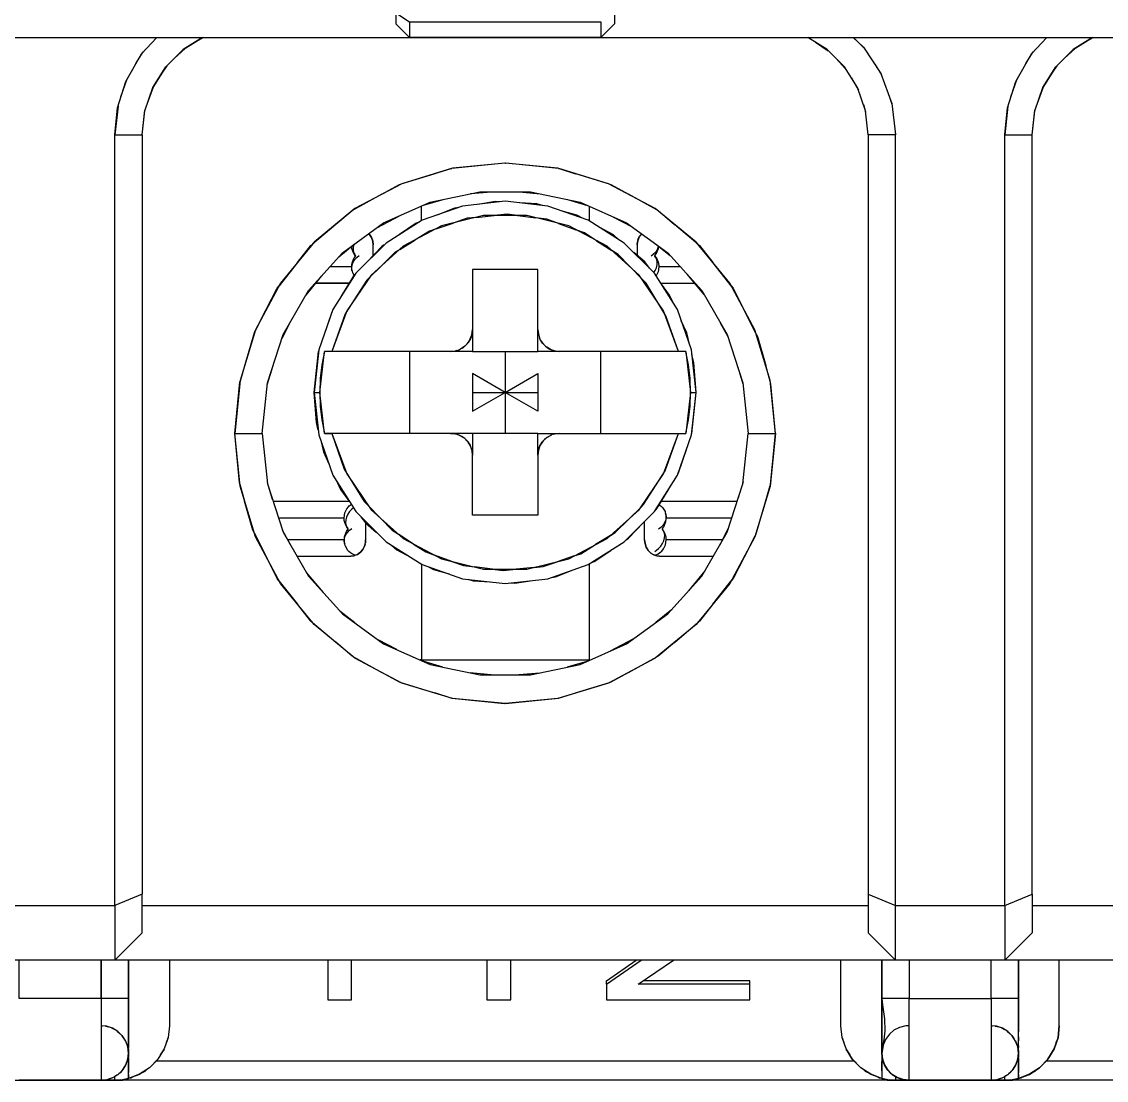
# Model space of a CAD drawing. Header units: millimetres. Extents: x 0 to 56.5, y 0 to 81.
# Drawn here: x 20.64 to 40.51, y 0 to 19.39 of the extents above; entities that cross this region are included whole.
import ezdxf

# ---------------------------------------------------------------- set-up
doc = ezdxf.new("R2010")
doc.units = ezdxf.units.MM

# ---------------------------------------------------------------- blocks, each defined once
blk = doc.blocks.new('CHINT_0cca9e6cfbf25816a24cd09b1f555f82_FACE_0')
at = {"color": 7, "linetype": 'CONTINUOUS', "true_color": 0x40d9ff}
for p, q in [((27.746, 19.39), (27.746, 19.1)), ((27.746, 19.39), (31.246, 19.39)), ((31.246, 19.39), (31.246, 19.1)), ((9.746, 19.1), (27.746, 19.1)), ((9.746, 19.1), (49.246, 19.1)), ((23.092, 19.075), (23.118, 19.1)), ((23.804, 19.007), (23.967, 19.1)), ((31.246, 19.1), (27.746, 19.1)), ((28.546, 19.1), (28.546, 19.1)), ((30.446, 19.1), (30.446, 19.1)), ((31.246, 19.1), (49.246, 19.1)), ((39.392, 19.075), (39.418, 19.1)), ((39.746, 19.1), (39.746, 19.1)), ((40.104, 19.007), (40.267, 19.1)), ((23.441, 18.72), (23.634, 18.901)), ((35.182, 19.012), (35.415, 18.857)), ((35.906, 19.069), (36.077, 18.898)), ((39.741, 18.72), (39.934, 18.901)), ((22.734, 18.622), (22.867, 18.835)), ((35.551, 18.721), (35.732, 18.528)), ((39.034, 18.622), (39.167, 18.835)), ((23.15, 18.351), (23.304, 18.584)), ((36.266, 18.61), (36.387, 18.419)), ((39.45, 18.351), (39.604, 18.584)), ((22.459, 18.016), (22.575, 18.345)), ((35.838, 18.358), (35.966, 18.133)), ((38.759, 18.016), (38.875, 18.345)), ((22.944, 17.896), (23.055, 18.199)), ((39.244, 17.896), (39.355, 18.199)), ((36.522, 18.046), (36.58, 17.881)), ((22.847, 17.319), (22.899, 17.768)), ((36.057, 17.872), (36.099, 17.736)), ((39.147, 17.319), (39.199, 17.768)), ((22.877, 17.59), (22.878, 17.59)), ((39.177, 17.59), (39.178, 17.59)), ((36.646, 17.315), (36.646, 17.315)), ((29.49, 16.799), (28.52, 16.702)), ((30.472, 16.702), (29.506, 16.799)), ((28.206, 16.606), (27.583, 16.413)), ((31.41, 16.413), (30.788, 16.606)), ((27.236, 16.228), (26.721, 15.945)), ((27.998, 16.027), (28.361, 16.133)), ((28.863, 16.24), (29.247, 16.276)), ((29.755, 16.276), (30.139, 16.238)), ((30.639, 16.132), (31.005, 16.023)), ((32.272, 15.945), (31.756, 16.228)), ((27.961, 15.743), (27.961, 16.011)), ((31.032, 16.011), (31.032, 15.743)), ((27.148, 15.614), (27.571, 15.837)), ((28.23, 15.595), (28.544, 15.701)), ((28.963, 15.806), (29.297, 15.84)), ((29.725, 15.84), (30.06, 15.798)), ((30.475, 15.695), (30.792, 15.58)), ((31.481, 15.811), (31.809, 15.64)), ((26.396, 15.678), (25.968, 15.316)), ((31.993, 15.507), (31.967, 15.476)), ((33.024, 15.316), (32.599, 15.677)), ((26.45, 15.081), (26.733, 15.313)), ((27.078, 15.106), (27.078, 15.3)), ((27.566, 15.22), (27.84, 15.389)), ((31.172, 15.378), (31.452, 15.198)), ((31.915, 15.3), (31.915, 15.109)), ((31.926, 15.381), (31.92, 15.358)), ((32.252, 15.318), (32.521, 15.105)), ((26.759, 15.1), (26.752, 15.106)), ((32.234, 15.1), (32.24, 15.094)), ((25.69, 14.977), (25.355, 14.552)), ((26.682, 14.9), (26.287, 14.9)), ((32.705, 14.9), (32.311, 14.9)), ((33.638, 14.551), (33.3, 14.98)), ((25.838, 14.366), (26.14, 14.737)), ((32.826, 14.766), (33.136, 14.396)), ((26.029, 14.6), (26.639, 14.6)), ((26.639, 14.6), (26.029, 14.6)), ((32.347, 14.6), (32.965, 14.6)), ((34.089, 13.68), (33.85, 14.155)), ((25.016, 13.918), (24.919, 13.729)), ((25.41, 13.594), (25.567, 13.895)), ((28.896, 13.75), (28.896, 13.35)), ((30.096, 13.35), (30.096, 13.75)), ((33.436, 13.877), (33.573, 13.625)), ((30.157, 13.54), (30.134, 13.582)), ((27.746, 13.35), (27.746, 11.85)), ((28.706, 13.411), (28.665, 13.388)), ((28.896, 13.35), (30.096, 13.35)), ((29.496, 13.35), (29.496, 12.6)), ((31.246, 11.85), (31.246, 13.35)), ((24.743, 13.15), (24.64, 12.806)), ((25.14, 12.739), (25.227, 13.032)), ((33.756, 13.063), (33.851, 12.755)), ((34.354, 12.783), (34.268, 13.09)), ((28.896, 12.6), (29.496, 12.6)), ((29.496, 12.6), (30.096, 12.6)), ((29.496, 12.6), (29.496, 11.85)), ((30.096, 11.85), (28.896, 11.85)), ((28.896, 11.85), (28.896, 11.45)), ((30.096, 11.45), (30.096, 11.85)), ((30.286, 11.789), (30.328, 11.812)), ((28.835, 11.66), (28.858, 11.618)), ((25.237, 10.637), (25.141, 10.945)), ((33.853, 10.961), (33.766, 10.668)), ((24.638, 10.917), (24.725, 10.61)), ((34.25, 10.55), (34.352, 10.894)), ((26.645, 10.6), (25.249, 10.6)), ((33.743, 10.6), (32.353, 10.6)), ((33.292, 10.6), (33.292, 10.6)), ((33.293, 10.6), (33.293, 10.6)), ((25.347, 10.3), (26.545, 10.3)), ((26.941, 10.209), (26.941, 9.9)), ((32.051, 9.9), (32.051, 10.237)), ((32.447, 10.3), (33.646, 10.3)), ((24.904, 10.02), (25.142, 9.545)), ((25.556, 9.823), (25.42, 10.075)), ((26.622, 10.1), (26.616, 10.106)), ((27.82, 9.822), (27.541, 10.002)), ((31.427, 9.98), (31.152, 9.811)), ((32.37, 10.1), (32.377, 10.094)), ((33.583, 10.106), (33.426, 9.805)), ((33.976, 9.782), (34.074, 9.971)), ((26.546, 9.9), (25.515, 9.9)), ((26.93, 9.819), (26.936, 9.842)), ((33.475, 9.9), (32.447, 9.9)), ((25.685, 9.6), (26.668, 9.6)), ((26.668, 9.6), (26.731, 9.608)), ((26.668, 9.6), (26.668, 9.6)), ((28.517, 9.505), (28.201, 9.62)), ((30.763, 9.605), (30.449, 9.499)), ((32.179, 9.648), (32.221, 9.623)), ((32.271, 9.606), (32.325, 9.6)), ((32.325, 9.6), (32.325, 9.6)), ((32.325, 9.6), (33.307, 9.6)), ((29.267, 9.36), (28.932, 9.402)), ((30.03, 9.394), (29.695, 9.36)), ((25.354, 9.149), (25.693, 8.72)), ((26.167, 8.934), (25.856, 9.304)), ((33.154, 9.334), (32.852, 8.963)), ((33.302, 8.723), (33.638, 9.148)), ((26.74, 8.382), (26.471, 8.595)), ((32.543, 8.619), (32.259, 8.387)), ((25.968, 8.384), (26.394, 8.023)), ((32.596, 8.022), (33.024, 8.384)), ((27.511, 7.889), (27.183, 8.06)), ((31.844, 8.086), (31.422, 7.863)), ((26.72, 7.755), (27.237, 7.472)), ((31.757, 7.472), (32.272, 7.755)), ((28.353, 7.568), (27.988, 7.677)), ((30.995, 7.673), (30.631, 7.567)), ((29.237, 7.424), (28.853, 7.462)), ((30.129, 7.46), (29.746, 7.424)), ((27.583, 7.287), (28.205, 7.094)), ((30.786, 7.094), (31.41, 7.287)), ((28.52, 6.998), (29.486, 6.901)), ((29.503, 6.901), (30.472, 6.998)), ((20.346, 3.2), (22.346, 3.2)), ((22.346, 3.2), (22.346, 2.2)), ((22.846, 3.2), (36.146, 3.2)), ((36.646, 3.2), (38.646, 3.2)), ((36.646, 2.2), (36.646, 3.2)), ((38.646, 3.2), (38.646, 2.2)), ((39.146, 3.2), (52.446, 3.2)), ((22.346, 2.2), (20.346, 2.2)), ((22.096, 1.501), (22.096, 2.2)), ((36.646, 2.2), (22.346, 2.2)), ((22.596, 2.2), (22.596, 1.507)), ((24.746, 2.2), (24.746, 2.2)), ((31.35, 1.758), (31.986, 2.2)), ((34.246, 2.2), (34.246, 2.2)), ((36.396, 1.519), (36.396, 2.2)), ((36.396, 2.199), (36.396, 2.026)), ((38.646, 2.2), (36.646, 2.2)), ((36.896, 2.2), (36.896, 1.501)), ((38.396, 1.501), (38.396, 2.2)), ((52.946, 2.2), (38.646, 2.2)), ((38.896, 2.2), (38.896, 1.506)), ((36.396, 2.175), (36.396, 2.164)), ((36.396, 2.099), (36.396, 2.164)), ((36.396, 2.164), (36.396, 2.164)), ((36.396, 1.997), (36.396, 1.991)), ((38.896, 2.158), (38.896, 2.158)), ((38.896, 2.158), (38.896, 2.129)), ((36.396, 1.962), (36.396, 1.813)), ((36.396, 1.749), (36.396, 1.731)), ((21.096, 1.5), (21.096, 1.5)), ((37.396, 1.5), (37.396, 1.5)), ((36.396, 1.306), (36.396, 1.149)), ((22.096, 0.996), (22.12, 0.996)), ((36.396, 1.096), (36.396, 0.911)), ((38.396, 0.996), (38.42, 0.996)), ((22.174, 0.992), (22.236, 0.977)), ((22.287, 0.96), (22.345, 0.93)), ((22.39, 0.903), (22.44, 0.859)), ((22.476, 0.823), (22.515, 0.767)), ((36.396, 0.894), (36.396, 0.732)), ((38.474, 0.992), (38.536, 0.977)), ((38.587, 0.96), (38.645, 0.93)), ((38.69, 0.903), (38.74, 0.859)), ((38.776, 0.823), (38.815, 0.767)), ((22.541, 0.726), (22.568, 0.656)), ((22.582, 0.615), (22.596, 0.5)), ((23.313, 0.749), (23.291, 0.692)), ((23.318, 0.77), (23.317, 0.759)), ((36.396, 0.729), (36.396, 0.604)), ((36.396, 0.603), (36.396, 0.525)), ((38.841, 0.726), (38.868, 0.656)), ((38.882, 0.615), (38.896, 0.5)), ((39.613, 0.749), (39.591, 0.692)), ((39.618, 0.77), (39.617, 0.759)), ((22.585, 0.4), (22.587, 0.408)), ((23.242, 0.56), (23.234, 0.541)), ((35.758, 0.54), (35.751, 0.561)), ((36.396, 0.525), (36.396, 0.5)), ((36.396, 0.5), (36.396, 0.5)), ((36.397, 0.491), (36.397, 0.491)), ((36.408, 0.399), (36.404, 0.417)), ((38.885, 0.399), (38.887, 0.408)), ((38.896, 0.491), (38.896, 0.491)), ((39.542, 0.56), (39.534, 0.541)), ((22.553, 0.302), (22.568, 0.34)), ((22.58, 0.377), (22.582, 0.383)), ((22.596, 0.333), (22.596, 0.165)), ((36.439, 0.302), (36.42, 0.353)), ((36.501, 0.194), (36.453, 0.271)), ((38.853, 0.302), (38.868, 0.34)), ((38.88, 0.377), (38.882, 0.383)), ((38.896, 0.333), (38.896, 0.165)), ((20.196, 0), (22.496, 0)), ((22.096, 0), (20.596, 0)), ((22.094, 0), (20.597, 0)), ((22.094, 0), (22.096, 0)), ((22.346, 0), (22.096, 0)), ((22.346, 0), (22.097, 0)), ((22.496, 0), (22.346, 0)), ((36.646, 0), (22.346, 0)), ((36.645, 0), (22.348, 0)), ((22.489, 0.19), (22.491, 0.193)), ((22.496, 0), (22.496, 0)), ((36.496, 0), (22.496, 0)), ((22.596, 0.038), (22.596, 0.039)), ((22.596, 0.039), (22.596, 0.039)), ((22.596, 0.032), (22.596, 0.032)), ((36.396, 0.072), (36.396, 0.032)), ((36.396, 0.039), (36.396, 0.039)), ((36.396, 0.039), (36.396, 0.039)), ((36.396, 0.032), (36.396, 0.032)), ((36.496, 0), (36.496, 0)), ((36.646, 0), (36.496, 0)), ((36.496, 0), (38.796, 0)), ((36.504, 0.19), (36.502, 0.193)), ((36.896, 0), (36.646, 0)), ((36.896, 0), (36.646, 0)), ((36.732, 0.029), (36.72, 0.035)), ((36.758, 0.022), (36.757, 0.022)), ((38.396, 0), (36.896, 0)), ((36.896, 0), (36.897, 0)), ((38.394, 0), (36.897, 0)), ((38.394, 0), (38.396, 0)), ((38.646, 0), (38.396, 0)), ((38.646, 0), (38.397, 0)), ((38.796, 0), (38.646, 0)), ((52.946, 0), (38.646, 0)), ((52.945, 0), (38.648, 0)), ((38.789, 0.19), (38.791, 0.193)), ((38.796, 0), (38.796, 0)), ((52.796, 0), (38.796, 0)), ((38.896, 0.038), (38.896, 0.039)), ((38.896, 0.039), (38.896, 0.039)), ((38.896, 0.032), (38.896, 0.032))]:
    blk.add_line(p, q, dxfattribs=at)
for points in [[(27.496, 23.567), (27.496, 19.555), (27.746, 19.39)], [(27.496, 19.555), (27.496, 19.35), (27.746, 19.1)], [(31.496, 19.555), (31.496, 19.35), (31.246, 19.1)], [(22.346, 17.315), (22.397, 17.815), (22.547, 18.297), (22.837, 18.803), (23.116, 19.1)], [(22.406, 17.844), (22.346, 17.315), (22.846, 17.315), (22.896, 17.76), (23.044, 18.183), (23.283, 18.562), (23.599, 18.879), (23.951, 19.1)], [(23.951, 19.1), (23.599, 18.879), (23.283, 18.562), (23.044, 18.183), (23.044, 18.183)], [(35.948, 18.183), (35.948, 18.183), (35.71, 18.562), (35.393, 18.879), (35.041, 19.1)], [(36.616, 17.584), (36.646, 17.315), (36.146, 17.315), (36.096, 17.76), (35.948, 18.183), (35.71, 18.562), (35.393, 18.879), (35.041, 19.1)], [(35.873, 19.1), (36.059, 18.925), (36.38, 18.439), (36.579, 17.89), (36.645, 17.322)], [(38.706, 17.844), (38.646, 17.315), (39.146, 17.315), (39.196, 17.76), (39.344, 18.183), (39.583, 18.562), (39.899, 18.879), (40.251, 19.1)], [(38.646, 17.315), (38.697, 17.815), (38.847, 18.297), (39.137, 18.803), (39.416, 19.1)], [(40.251, 19.1), (39.899, 18.879), (39.583, 18.562), (39.344, 18.183), (39.344, 18.183)], [(22.346, 3.2), (22.346, 17.315), (22.346, 17.315)], [(22.846, 17.315), (22.846, 3.407), (22.346, 3.2)], [(36.146, 17.315), (36.146, 3.407), (36.646, 3.2)], [(36.646, 3.2), (36.646, 17.315), (36.646, 17.321)], [(38.646, 3.2), (39.146, 3.407), (39.146, 17.315)], [(38.646, 3.2), (38.646, 17.315), (38.646, 17.315)], [(34.446, 11.85), (34.351, 12.816), (34.069, 13.744), (33.612, 14.6), (32.996, 15.35), (32.246, 15.966), (31.391, 16.423), (30.462, 16.705), (29.496, 16.8), (28.531, 16.705), (27.602, 16.423), (26.746, 15.966), (25.996, 15.35), (25.38, 14.6), (24.923, 13.744), (24.641, 12.816), (24.546, 11.85)], [(28.208, 16.607), (28.51, 16.701), (28.52, 16.702)], [(29.494, 16.8), (29.496, 16.8), (29.502, 16.799)], [(30.472, 16.702), (30.483, 16.701), (30.786, 16.606)], [(27.237, 16.228), (27.562, 16.407), (27.583, 16.413)], [(31.41, 16.413), (31.431, 16.406), (31.755, 16.228)], [(25.046, 11.85), (25.144, 12.775), (25.431, 13.66), (25.896, 14.466), (26.519, 15.157), (27.271, 15.704), (28.121, 16.082), (29.031, 16.276), (29.961, 16.276), (30.871, 16.082), (31.721, 15.704), (32.474, 15.157), (33.096, 14.466), (33.561, 13.66), (33.849, 12.775), (33.946, 11.85)], [(32.891, 12.6), (32.996, 12.6), (32.908, 13.379), (32.65, 14.119), (32.233, 14.782), (31.678, 15.336), (31.015, 15.753), (30.275, 16.012), (29.496, 16.1), (28.717, 16.012), (27.978, 15.753), (27.314, 15.336), (26.76, 14.782), (26.343, 14.119), (26.084, 13.379), (25.996, 12.6), (26.101, 12.6)], [(29.411, 16.09), (29.321, 16.096), (28.997, 16.044)], [(26.397, 15.679), (26.692, 15.929), (26.721, 15.945)], [(28.647, 15.988), (28.571, 15.976), (28.25, 15.849)], [(30.178, 16.023), (30.079, 16.051), (29.768, 16.069)], [(30.911, 15.79), (30.81, 15.844), (30.524, 15.925)], [(32.272, 15.945), (32.301, 15.929), (32.598, 15.677)], [(32.891, 12.6), (32.882, 12.852), (32.854, 13.102), (32.807, 13.35), (32.673, 13.35), (32.398, 14.094), (31.953, 14.749), (31.362, 15.278), (30.662, 15.649), (29.893, 15.84), (29.1, 15.84), (28.331, 15.649), (27.63, 15.278), (27.04, 14.749), (26.594, 14.094), (26.32, 13.35), (26.185, 13.35), (26.139, 13.102), (26.111, 12.852), (26.101, 12.6)], [(27.925, 15.72), (27.865, 15.697), (27.563, 15.493)], [(28.963, 15.806), (28.803, 15.789), (28.544, 15.701)], [(29.725, 15.84), (29.532, 15.864), (29.297, 15.84)], [(30.475, 15.695), (30.26, 15.773), (30.06, 15.798)], [(27, 15.507), (27.012, 15.495), (27.014, 15.492)], [(27.078, 15.3), (27.078, 15.3), (27.07, 15.37), (27.048, 15.436), (27.012, 15.495), (27, 15.507)], [(28.23, 15.595), (28.108, 15.554), (27.84, 15.389)], [(31.172, 15.378), (30.949, 15.523), (30.792, 15.58)], [(31.575, 15.401), (31.479, 15.484), (31.23, 15.618)], [(31.993, 15.507), (31.967, 15.476), (31.936, 15.415), (31.92, 15.358), (31.915, 15.3), (31.915, 15.3)], [(25.691, 14.978), (25.935, 15.288), (25.968, 15.316)], [(26.723, 15.305), (26.713, 15.264), (26.711, 15.213), (26.72, 15.165), (26.74, 15.123), (26.752, 15.106)], [(27.279, 15.301), (27.235, 15.272), (26.968, 14.99)], [(27.014, 15.492), (27.048, 15.436), (27.07, 15.37)], [(27.07, 15.37), (27.07, 15.369), (27.078, 15.3)], [(31.915, 15.3), (31.92, 15.358), (31.92, 15.358)], [(31.926, 15.381), (31.935, 15.414), (31.959, 15.46)], [(31.959, 15.46), (31.967, 15.476), (31.967, 15.476)], [(33.025, 15.316), (33.058, 15.288), (33.299, 14.981)], [(26.759, 15.1), (26.752, 15.093), (26.729, 15.063), (26.725, 15.056), (26.721, 15.049), (26.689, 14.967), (26.687, 14.956), (26.684, 14.936), (26.682, 14.915), (26.682, 14.884), (26.684, 14.861), (26.688, 14.837), (26.693, 14.818)], [(26.752, 15.106), (26.732, 15.133), (26.712, 15.168), (26.689, 15.234), (26.686, 15.251), (26.684, 15.261), (26.683, 15.272)], [(26.693, 14.818), (26.69, 14.831), (26.685, 14.883), (26.692, 14.936), (26.712, 14.987), (26.742, 15.035), (26.783, 15.077), (26.822, 15.105)], [(27.566, 15.22), (27.484, 15.169), (27.223, 14.913)], [(31.779, 14.905), (31.565, 15.124), (31.452, 15.198)], [(32.138, 14.877), (32.054, 14.989), (31.851, 15.164)], [(32.302, 15.278), (32.3, 15.264), (32.281, 15.213), (32.25, 15.165), (32.21, 15.123), (32.171, 15.095)], [(32.234, 15.1), (32.24, 15.107), (32.263, 15.137), (32.267, 15.144), (32.271, 15.151), (32.303, 15.233), (32.306, 15.244), (32.309, 15.264), (32.309, 15.273)], [(27.223, 14.913), (27.007, 14.701), (26.961, 14.655), (26.566, 14.037), (26.32, 13.35)], [(32.673, 13.35), (32.442, 14.004), (32.076, 14.599), (32.005, 14.673), (31.779, 14.905)], [(32.219, 14.796), (32.242, 14.831), (32.266, 14.883), (32.28, 14.936), (32.282, 14.987), (32.272, 15.035), (32.252, 15.077), (32.24, 15.094)], [(32.24, 15.094), (32.26, 15.067), (32.28, 15.032), (32.304, 14.966), (32.307, 14.949), (32.308, 14.939), (32.311, 14.9), (32.296, 14.806), (32.262, 14.736)], [(26.74, 14.75), (26.712, 14.721), (26.495, 14.36)], [(26.693, 14.818), (26.7, 14.796), (26.705, 14.784), (26.731, 14.741)], [(30.096, 13.75), (30.096, 14.85), (28.896, 14.85), (28.896, 13.75)], [(25.017, 13.919), (25.321, 14.509), (25.355, 14.552)], [(32.572, 14.242), (32.509, 14.381), (32.357, 14.585)], [(33.638, 14.55), (33.673, 14.507), (33.85, 14.155)], [(26.334, 14.094), (26.32, 14.071), (26.17, 13.626)], [(32.873, 13.481), (32.822, 13.689), (32.723, 13.908)], [(24.744, 13.154), (24.911, 13.714), (24.919, 13.729)], [(28.858, 13.581), (28.885, 13.656), (28.896, 13.75)], [(28.896, 13.75), (28.888, 13.67), (28.886, 13.662)], [(30.096, 13.75), (30.104, 13.671), (30.126, 13.596), (30.134, 13.582)], [(28.706, 13.411), (28.733, 13.426), (28.801, 13.489), (28.836, 13.541)], [(28.878, 13.636), (28.866, 13.594), (28.82, 13.513), (28.81, 13.502)], [(28.836, 13.541), (28.853, 13.567), (28.858, 13.581)], [(30.115, 13.634), (30.107, 13.654), (30.107, 13.662)], [(30.181, 13.504), (30.14, 13.566), (30.128, 13.598)], [(30.157, 13.54), (30.172, 13.513), (30.235, 13.445), (30.287, 13.41)], [(34.089, 13.68), (34.118, 13.622), (34.268, 13.091)], [(26.074, 11.907), (26.04, 12.05), (25.996, 12.6), (26.078, 13.351), (26.082, 13.364)], [(26.185, 11.85), (26.101, 12.6), (26.185, 13.35)], [(28.896, 13.35), (28.496, 13.35), (26.32, 13.35), (26.185, 13.35), (26.185, 13.35)], [(28.496, 13.35), (28.575, 13.358), (28.651, 13.38), (28.665, 13.388)], [(28.612, 13.368), (28.592, 13.361), (28.584, 13.36)], [(28.742, 13.435), (28.68, 13.394), (28.649, 13.382)], [(28.779, 13.468), (28.758, 13.445), (28.745, 13.436)], [(32.807, 13.35), (32.807, 13.35), (32.673, 13.35), (30.496, 13.35), (30.096, 13.35)], [(30.214, 13.468), (30.191, 13.489), (30.183, 13.502)], [(30.382, 13.368), (30.341, 13.381), (30.259, 13.426), (30.248, 13.436)], [(30.287, 13.41), (30.313, 13.393), (30.327, 13.388)], [(30.327, 13.388), (30.402, 13.361), (30.496, 13.35)], [(30.496, 13.35), (30.416, 13.358), (30.409, 13.36)], [(32.807, 13.35), (32.891, 12.6), (32.807, 11.85)], [(32.91, 11.836), (32.915, 11.849), (32.996, 12.6), (32.953, 13.15), (32.918, 13.293)], [(29.496, 12.6), (28.896, 12.943), (28.896, 12.257), (29.496, 12.6)], [(29.496, 12.6), (30.096, 12.943), (30.096, 12.257), (29.496, 12.6)], [(24.638, 10.917), (24.628, 10.952), (24.546, 11.85), (24.638, 12.796), (24.64, 12.806)], [(34.352, 10.894), (34.355, 10.904), (34.446, 11.85), (34.364, 12.748), (34.354, 12.783)], [(25.996, 12.6), (26.084, 11.821), (26.343, 11.081), (26.76, 10.418), (27.314, 9.864), (27.978, 9.447), (28.717, 9.188), (29.496, 9.1), (30.275, 9.188), (31.015, 9.447), (31.678, 9.864), (32.233, 10.418), (32.65, 11.081), (32.908, 11.821), (32.996, 12.6)], [(26.101, 12.6), (26.111, 12.348), (26.139, 12.098), (26.185, 11.85), (26.32, 11.85), (26.594, 11.106), (27.04, 10.451), (27.63, 9.922), (28.331, 9.551), (29.1, 9.36), (29.893, 9.36), (30.662, 9.551), (31.362, 9.922), (31.953, 10.451), (32.398, 11.106), (32.673, 11.85), (32.807, 11.85), (32.854, 12.098), (32.882, 12.348), (32.891, 12.6)], [(33.849, 10.925), (33.946, 11.85), (34.446, 11.85), (34.351, 10.884), (34.069, 9.956), (33.612, 9.1), (32.996, 8.35), (32.246, 7.734), (31.391, 7.277), (30.462, 6.995), (29.496, 6.9), (28.531, 6.995), (27.602, 7.277), (26.746, 7.734), (25.996, 8.35), (25.38, 9.1), (24.923, 9.956), (24.641, 10.884), (24.546, 11.85), (25.046, 11.85), (25.144, 10.925), (25.431, 10.04), (25.896, 9.234), (26.519, 8.543), (27.271, 7.996), (28.121, 7.618), (29.031, 7.424), (29.961, 7.424), (30.871, 7.618), (31.721, 7.996), (32.474, 8.543), (33.096, 9.234), (33.561, 10.04), (33.849, 10.925)], [(28.896, 11.85), (28.496, 11.85), (26.32, 11.85), (26.185, 11.85), (26.185, 11.85)], [(26.32, 11.85), (26.55, 11.196), (26.916, 10.601), (26.988, 10.527), (27.214, 10.295)], [(28.496, 11.85), (28.576, 11.842), (28.584, 11.84)], [(28.665, 11.812), (28.591, 11.839), (28.496, 11.85)], [(28.61, 11.832), (28.652, 11.819), (28.733, 11.774), (28.745, 11.764)], [(28.705, 11.79), (28.68, 11.807), (28.665, 11.812)], [(28.835, 11.66), (28.821, 11.687), (28.758, 11.755), (28.705, 11.79)], [(28.778, 11.732), (28.801, 11.711), (28.81, 11.698)], [(30.096, 11.85), (30.496, 11.85), (32.673, 11.85), (32.807, 11.85), (32.807, 11.85)], [(30.286, 11.789), (30.26, 11.774), (30.191, 11.711), (30.157, 11.659)], [(30.214, 11.732), (30.235, 11.755), (30.248, 11.764)], [(30.25, 11.765), (30.312, 11.806), (30.344, 11.818)], [(30.496, 11.85), (30.417, 11.842), (30.342, 11.82), (30.328, 11.812)], [(30.381, 11.832), (30.401, 11.839), (30.408, 11.84)], [(31.77, 10.287), (31.986, 10.499), (32.032, 10.545), (32.427, 11.163), (32.673, 11.85)], [(26.12, 11.719), (26.17, 11.511), (26.269, 11.292)], [(28.811, 11.696), (28.853, 11.634), (28.864, 11.602)], [(28.896, 11.45), (28.889, 11.529), (28.866, 11.604), (28.858, 11.618)], [(28.878, 11.566), (28.885, 11.546), (28.886, 11.538)], [(30.134, 11.619), (30.107, 11.544), (30.096, 11.45)], [(30.096, 11.45), (30.104, 11.53), (30.106, 11.538)], [(30.114, 11.564), (30.127, 11.606), (30.172, 11.687), (30.183, 11.698)], [(30.157, 11.659), (30.139, 11.633), (30.134, 11.619)], [(32.658, 11.106), (32.672, 11.129), (32.822, 11.574)], [(30.096, 11.45), (30.096, 10.35), (28.896, 10.35), (28.896, 11.45)], [(26.42, 10.958), (26.483, 10.819), (26.636, 10.615)], [(32.253, 10.45), (32.28, 10.479), (32.498, 10.84)], [(24.904, 10.02), (24.874, 10.078), (24.725, 10.609)], [(26.616, 10.106), (26.596, 10.133), (26.576, 10.168), (26.552, 10.234), (26.549, 10.251), (26.548, 10.261), (26.545, 10.3), (26.56, 10.394), (26.595, 10.466), (26.627, 10.506), (26.642, 10.521), (26.678, 10.547)], [(32.32, 10.545), (32.332, 10.537), (32.358, 10.513), (32.377, 10.493), (32.424, 10.416), (32.429, 10.404), (32.436, 10.382)], [(34.249, 10.546), (34.082, 9.986), (34.074, 9.971)], [(26.717, 10.485), (26.689, 10.462), (26.647, 10.418), (26.613, 10.369), (26.59, 10.317), (26.576, 10.264), (26.574, 10.213), (26.583, 10.165), (26.603, 10.123), (26.616, 10.106)], [(32.436, 10.382), (32.439, 10.369), (32.444, 10.317), (32.437, 10.264), (32.417, 10.213), (32.387, 10.165), (32.346, 10.123), (32.307, 10.095)], [(32.37, 10.1), (32.377, 10.107), (32.4, 10.137), (32.404, 10.144), (32.408, 10.151), (32.44, 10.233), (32.442, 10.244), (32.445, 10.264), (32.447, 10.285), (32.447, 10.316), (32.445, 10.339), (32.441, 10.363), (32.436, 10.382)], [(26.854, 10.323), (26.938, 10.211), (27.141, 10.036)], [(27.214, 10.295), (27.427, 10.076), (27.541, 10.002)], [(31.427, 9.98), (31.509, 10.031), (31.77, 10.287)], [(31.714, 9.899), (31.757, 9.928), (32.024, 10.21)], [(26.622, 10.1), (26.616, 10.093), (26.593, 10.063), (26.589, 10.056), (26.585, 10.049), (26.553, 9.967), (26.55, 9.956), (26.547, 9.936), (26.546, 9.915), (26.546, 9.884), (26.548, 9.861), (26.552, 9.837), (26.557, 9.818)], [(26.557, 9.818), (26.553, 9.831), (26.548, 9.883), (26.556, 9.936), (26.575, 9.987), (26.606, 10.035), (26.646, 10.077), (26.685, 10.105)], [(32.235, 9.688), (32.271, 9.711), (32.304, 9.738), (32.346, 9.782), (32.379, 9.831), (32.403, 9.883), (32.416, 9.936), (32.418, 9.987), (32.409, 10.035), (32.389, 10.077), (32.377, 10.094)], [(32.241, 9.616), (32.297, 9.64), (32.35, 9.679), (32.365, 9.694), (32.397, 9.734), (32.432, 9.806), (32.447, 9.9), (32.445, 9.939), (32.443, 9.949), (32.44, 9.966), (32.417, 10.032), (32.397, 10.067), (32.377, 10.094)], [(26.751, 9.616), (26.741, 9.618), (26.704, 9.635), (26.698, 9.639), (26.661, 9.663), (26.634, 9.687), (26.616, 9.707), (26.569, 9.784), (26.564, 9.796), (26.557, 9.818)], [(26.77, 9.624), (26.792, 9.633), (26.845, 9.672), (26.889, 9.724), (26.92, 9.785), (26.936, 9.842), (26.941, 9.9), (26.941, 9.9)], [(26.897, 9.74), (26.889, 9.724), (26.889, 9.724)], [(26.93, 9.819), (26.92, 9.786), (26.897, 9.74)], [(26.941, 9.9), (26.936, 9.842), (26.936, 9.842)], [(27.417, 9.799), (27.514, 9.716), (27.762, 9.582)], [(27.82, 9.822), (28.043, 9.677), (28.201, 9.62)], [(30.763, 9.605), (30.884, 9.646), (31.152, 9.811)], [(32.051, 9.9), (32.051, 9.9), (32.059, 9.83), (32.081, 9.764), (32.117, 9.705), (32.164, 9.657), (32.22, 9.623), (32.251, 9.613)], [(32.059, 9.83), (32.059, 9.831), (32.051, 9.9)], [(32.115, 9.708), (32.081, 9.764), (32.059, 9.83)], [(33.976, 9.781), (33.671, 9.191), (33.638, 9.148)], [(25.354, 9.15), (25.32, 9.193), (25.143, 9.545)], [(26.775, 9.626), (26.731, 9.608), (26.668, 9.6)], [(26.792, 9.633), (26.792, 9.633), (26.775, 9.626)], [(26.889, 9.724), (26.845, 9.672), (26.792, 9.633)], [(31.067, 9.48), (31.128, 9.503), (31.43, 9.707)], [(32.179, 9.648), (32.164, 9.657), (32.117, 9.705), (32.115, 9.708)], [(32.325, 9.6), (32.272, 9.606), (32.221, 9.623), (32.221, 9.623)], [(27.961, 9.457), (27.961, 7.7), (27.961, 7.7), (27.937, 7.7)], [(28.081, 9.41), (28.183, 9.356), (28.468, 9.275)], [(28.517, 9.505), (28.732, 9.427), (28.932, 9.402)], [(29.267, 9.36), (29.46, 9.336), (29.695, 9.36)], [(30.03, 9.394), (30.19, 9.411), (30.449, 9.499)], [(30.345, 9.212), (30.421, 9.224), (30.742, 9.351)], [(31.032, 9.457), (31.032, 7.7), (31.032, 7.7), (31.056, 7.7)], [(28.815, 9.177), (28.913, 9.149), (29.224, 9.131)], [(29.582, 9.11), (29.671, 9.104), (29.995, 9.156)], [(25.968, 8.384), (25.935, 8.412), (25.693, 8.719)], [(33.302, 8.722), (33.057, 8.412), (33.024, 8.384)], [(26.72, 7.755), (26.692, 7.771), (26.394, 8.023)], [(32.596, 8.021), (32.3, 7.771), (32.272, 7.755)], [(27.961, 7.7), (28.711, 7.7), (29.496, 7.7), (30.282, 7.7), (31.032, 7.7)], [(27.961, 7.7), (28.346, 7.7), (28.681, 7.7)], [(28.723, 7.7), (28.747, 7.7), (29.186, 7.7)], [(29.509, 7.7), (29.522, 7.7), (30.001, 7.7)], [(30.289, 7.7), (30.296, 7.7), (31.032, 7.7)], [(27.583, 7.287), (27.562, 7.294), (27.237, 7.472)], [(31.756, 7.472), (31.43, 7.293), (31.41, 7.287)], [(28.52, 6.998), (28.509, 6.999), (28.206, 7.094)], [(30.785, 7.093), (30.483, 6.999), (30.472, 6.998)], [(29.498, 6.9), (29.496, 6.9), (29.491, 6.901)], [(22.346, 2.2), (22.846, 2.7), (22.846, 3.407)], [(36.146, 3.407), (36.146, 2.7), (36.646, 2.2)], [(39.146, 3.407), (39.146, 2.7), (38.646, 2.2)], [(22.096, 2.2), (22.096, 1.5), (20.596, 1.5), (20.596, 2.2)], [(22.596, 1.5), (22.596, 2.2), (22.596, 0.623)], [(23.346, 2.2), (23.346, 1), (23.323, 0.784), (23.253, 0.578), (23.136, 0.387), (22.981, 0.227), (22.799, 0.108), (22.596, 0.032)], [(22.596, 2.2), (22.596, 2.122), (22.596, 1.908), (22.596, 1.669), (22.596, 1.5)], [(26.246, 2.2), (26.246, 1.473), (26.684, 1.473), (26.684, 2.2)], [(29.163, 2.2), (29.163, 1.473), (29.6, 1.473), (29.6, 2.2)], [(31.35, 1.758), (31.35, 1.822), (31.893, 2.2)], [(33.975, 1.758), (31.934, 1.758), (32.579, 2.2)], [(36.396, 0.032), (36.193, 0.108), (36.011, 0.228), (35.855, 0.388), (35.74, 0.579), (35.669, 0.785), (35.646, 1), (35.646, 2.2)], [(36.396, 0.5), (36.396, 2.2), (36.396, 1.5)], [(36.396, 2.2), (36.396, 2.161), (36.396, 2.018), (36.396, 1.867), (36.396, 1.805), (36.396, 1.749), (36.396, 1.576), (36.396, 1.5)], [(36.896, 2.2), (36.896, 1.5), (38.396, 1.5), (38.396, 2.2)], [(38.896, 0.032), (39.099, 0.108), (39.281, 0.227), (39.436, 0.387), (39.553, 0.578), (39.623, 0.784), (39.646, 1), (39.646, 2.2)], [(38.896, 1.5), (38.896, 2.2), (38.896, 0.977)], [(38.896, 2.2), (38.896, 2.129), (38.896, 1.908), (38.896, 1.678), (38.896, 1.5)], [(36.396, 1.845), (36.396, 1.987), (36.396, 1.992)], [(33.975, 1.758), (33.975, 1.822), (32.028, 1.822)], [(31.35, 1.758), (31.35, 1.473), (33.975, 1.473), (33.975, 1.758)], [(22.596, 1.5), (22.584, 1.5), (22.547, 1.5), (22.487, 1.5), (22.408, 1.5), (22.313, 1.5), (22.207, 1.5), (22.096, 1.5)], [(22.096, 1.5), (22.096, 1.166), (22.096, 0.849), (22.096, 0.565), (22.096, 0.327), (22.096, 0.149), (22.096, 0.038), (22.096, 0)], [(22.596, 1.5), (22.596, 1.499), (22.596, 1.295), (22.596, 1.285)], [(22.596, 0.525), (22.596, 0.599), (22.596, 0.718), (22.596, 0.876), (22.596, 1.066), (22.596, 1.277), (22.596, 1.5)], [(36.896, 1.5), (36.785, 1.5), (36.679, 1.5), (36.584, 1.5), (36.505, 1.5), (36.446, 1.5), (36.409, 1.5), (36.396, 1.5)], [(36.396, 1.5), (36.401, 1.434), (36.416, 1.338), (36.445, 1.125), (36.451, 0.905), (36.435, 0.743), (36.406, 0.604), (36.396, 0.5)], [(36.396, 1.5), (36.396, 1.312), (36.396, 1.088), (36.396, 0.799), (36.396, 0.5)], [(36.396, 0.5), (36.396, 0.525), (36.396, 0.545), (36.396, 0.603), (36.396, 0.631), (36.396, 0.73), (36.396, 0.767), (36.396, 0.899), (36.396, 1.04), (36.396, 1.101), (36.396, 1.262), (36.396, 1.325), (36.396, 1.383), (36.396, 1.5)], [(36.896, 0), (36.896, 0.038), (36.896, 0.149), (36.896, 0.327), (36.896, 0.565), (36.896, 0.849), (36.896, 1.166), (36.896, 1.5)], [(38.896, 1.5), (38.884, 1.5), (38.847, 1.5), (38.787, 1.5), (38.708, 1.5), (38.613, 1.5), (38.507, 1.5), (38.396, 1.5)], [(38.396, 1.5), (38.396, 1.166), (38.396, 0.849), (38.396, 0.565), (38.396, 0.327), (38.396, 0.149), (38.396, 0.038), (38.396, 0)], [(38.896, 0.525), (38.896, 0.599), (38.896, 0.718), (38.896, 0.876), (38.896, 1.066), (38.896, 1.277), (38.896, 1.5)], [(38.896, 1.5), (38.896, 1.499), (38.896, 1.295), (38.896, 1.285)], [(22.596, 1.219), (22.596, 1.098), (22.596, 1.085)], [(38.896, 1.219), (38.896, 1.098), (38.896, 1.085)], [(22.596, 0.5), (22.584, 0.611), (22.546, 0.719), (22.484, 0.816), (22.401, 0.896), (22.303, 0.955), (22.193, 0.991), (22.096, 0.998)], [(23.346, 1), (23.322, 0.782), (23.251, 0.575), (23.137, 0.388), (22.984, 0.23), (22.801, 0.11), (22.596, 0.032), (22.514, 0.014), (22.485, 0.011)], [(36.507, 0.011), (36.479, 0.014), (36.396, 0.032), (36.191, 0.11), (36.008, 0.23), (35.856, 0.388), (35.741, 0.575), (35.67, 0.782), (35.646, 1)], [(36.896, 0.997), (36.837, 0.996), (36.721, 0.968), (36.618, 0.916), (36.533, 0.844), (36.462, 0.748), (36.417, 0.643), (36.4, 0.529), (36.396, 0.5)], [(38.896, 0.5), (38.884, 0.611), (38.846, 0.719), (38.784, 0.816), (38.701, 0.896), (38.603, 0.955), (38.493, 0.991), (38.396, 0.998)], [(39.646, 1), (39.622, 0.782), (39.551, 0.575), (39.437, 0.388), (39.284, 0.23), (39.101, 0.11), (38.896, 0.032), (38.814, 0.014), (38.785, 0.011)], [(22.596, 0.967), (22.596, 0.897), (22.596, 0.887)], [(38.896, 0.967), (38.896, 0.897), (38.896, 0.887)], [(22.596, 0.794), (22.596, 0.729), (22.596, 0.724)], [(22.596, 0.63), (22.596, 0.603), (22.596, 0.602)], [(22.596, 0.5), (22.601, 0.533), (22.596, 0.623)], [(23.291, 0.691), (23.317, 0.759), (23.318, 0.77)], [(35.674, 0.77), (35.676, 0.759), (35.701, 0.693)], [(35.674, 0.77), (35.676, 0.759), (35.701, 0.691)], [(38.896, 0.794), (38.896, 0.729), (38.896, 0.724)], [(38.896, 0.63), (38.896, 0.603), (38.896, 0.602)], [(39.591, 0.691), (39.617, 0.759), (39.618, 0.77)], [(22.096, 0), (22.207, 0.013), (22.313, 0.05), (22.408, 0.109), (22.487, 0.188), (22.547, 0.283), (22.584, 0.389), (22.596, 0.5)], [(22.585, 0.396), (22.592, 0.435), (22.596, 0.491), (22.596, 0.491)], [(22.596, 0.549), (22.596, 0.526), (22.596, 0.525)], [(22.596, 0.5), (22.596, 0.525), (22.596, 0.5)], [(22.596, 0.032), (22.596, 0.041), (22.596, 0.069), (22.596, 0.126), (22.596, 0.206), (22.596, 0.306), (22.598, 0.427), (22.597, 0.499)], [(22.596, 0.491), (22.596, 0.491), (22.596, 0.493)], [(22.596, 0.491), (22.596, 0.448), (22.596, 0.432)], [(22.596, 0.413), (22.596, 0.358), (22.596, 0.274), (22.596, 0.199), (22.596, 0.151), (22.596, 0.141)], [(23.184, 0.465), (23.235, 0.541), (23.242, 0.561)], [(35.75, 0.561), (35.758, 0.541), (35.809, 0.465)], [(36.396, 0.558), (36.394, 0.448), (36.396, 0.344), (36.397, 0.237), (36.396, 0.151), (36.396, 0.086), (36.396, 0.046), (36.396, 0.032)], [(36.396, 0.5), (36.409, 0.389), (36.446, 0.283), (36.505, 0.188), (36.584, 0.109), (36.679, 0.05), (36.785, 0.013), (36.896, 0)], [(36.396, 0.5), (36.396, 0.491), (36.397, 0.491)], [(36.896, 0), (36.785, 0.013), (36.679, 0.05), (36.584, 0.109), (36.505, 0.188), (36.446, 0.283), (36.409, 0.389), (36.396, 0.5)], [(36.408, 0.397), (36.405, 0.409), (36.396, 0.491), (36.397, 0.491)], [(36.396, 0.491), (36.396, 0.448), (36.396, 0.358), (36.396, 0.35)], [(36.398, 0.477), (36.4, 0.437), (36.403, 0.421)], [(38.396, 0), (38.507, 0.013), (38.613, 0.05), (38.708, 0.109), (38.787, 0.188), (38.847, 0.283), (38.884, 0.389), (38.896, 0.5)], [(38.884, 0.395), (38.892, 0.435), (38.896, 0.491), (38.895, 0.491)], [(38.895, 0.491), (38.896, 0.491), (38.896, 0.5)], [(38.896, 0.032), (38.896, 0.041), (38.896, 0.069), (38.896, 0.126), (38.896, 0.206), (38.896, 0.306), (38.898, 0.427), (38.896, 0.558)], [(38.896, 0.549), (38.896, 0.526), (38.896, 0.525)], [(38.896, 0.5), (38.896, 0.525), (38.896, 0.5)], [(38.896, 0.491), (38.896, 0.448), (38.896, 0.432)], [(38.896, 0.413), (38.896, 0.358), (38.896, 0.274), (38.896, 0.199), (38.896, 0.151), (38.896, 0.141)], [(39.484, 0.465), (39.535, 0.541), (39.542, 0.561)], [(22.523, 0.246), (22.491, 0.193), (22.489, 0.191)], [(22.546, 0.281), (22.545, 0.28), (22.492, 0.195)], [(22.542, 0.275), (22.539, 0.268), (22.519, 0.239)], [(22.583, 0.385), (22.581, 0.379), (22.549, 0.287), (22.547, 0.285)], [(22.58, 0.376), (22.58, 0.373), (22.568, 0.342)], [(22.582, 0.382), (22.582, 0.38), (22.581, 0.38)], [(23.121, 0.372), (23.11, 0.354), (23.067, 0.316)], [(23.067, 0.316), (23.11, 0.354), (23.11, 0.354)], [(23.122, 0.372), (23.11, 0.354), (35.883, 0.354), (35.871, 0.372)], [(35.926, 0.316), (35.883, 0.354), (35.871, 0.372)], [(35.926, 0.316), (35.883, 0.354), (35.883, 0.354)], [(36.396, 0.172), (36.396, 0.345), (36.396, 0.274), (36.396, 0.198), (36.396, 0.152)], [(36.411, 0.383), (36.413, 0.373), (36.42, 0.354)], [(36.441, 0.297), (36.428, 0.325), (36.416, 0.369)], [(36.447, 0.281), (36.447, 0.28), (36.453, 0.271)], [(36.451, 0.274), (36.459, 0.257), (36.501, 0.193), (36.503, 0.191)], [(38.823, 0.246), (38.791, 0.193), (38.789, 0.191)], [(38.846, 0.281), (38.845, 0.28), (38.792, 0.195)], [(38.842, 0.275), (38.839, 0.268), (38.819, 0.239)], [(38.883, 0.385), (38.881, 0.379), (38.849, 0.287), (38.847, 0.285)], [(38.88, 0.376), (38.88, 0.373), (38.868, 0.342)], [(38.882, 0.382), (38.882, 0.38), (38.881, 0.38)], [(39.421, 0.372), (39.41, 0.354), (39.367, 0.316)], [(39.367, 0.316), (39.41, 0.354), (39.41, 0.354)], [(39.422, 0.372), (39.41, 0.354), (52.183, 0.354), (52.171, 0.372)], [(22.18, 0.009), (22.156, 0.004), (22.129, 0.004)], [(22.269, 0.034), (22.248, 0.024), (22.233, 0.021)], [(22.274, 0.036), (22.253, 0.025), (22.236, 0.022)], [(22.291, 0.042), (22.274, 0.032), (22.258, 0.029)], [(22.346, 0.012), (22.346, 0.048), (22.346, 0.07)], [(22.346, 0), (22.472, 0.008), (22.596, 0.032)], [(22.346, 0.001), (22.346, 0.012), (22.346, 0)], [(22.458, 0.007), (22.43, 0.004), (22.349, 0)], [(22.392, 0.099), (22.38, 0.089), (22.35, 0.073)], [(22.399, 0.104), (22.385, 0.092), (22.363, 0.081)], [(22.386, 0.095), (22.378, 0.089), (22.367, 0.083)], [(22.481, 0.182), (22.442, 0.139), (22.418, 0.119)], [(22.467, 0.168), (22.437, 0.137), (22.43, 0.131)], [(22.477, 0.179), (22.47, 0.168), (22.45, 0.15)], [(22.596, 0.104), (22.596, 0.084), (22.596, 0.078)], [(22.596, 0.032), (22.596, 0.069), (22.596, 0.045), (22.596, 0.032)], [(22.69, 0.067), (22.647, 0.046), (22.627, 0.043)], [(22.627, 0.043), (22.647, 0.046), (22.69, 0.067)], [(22.933, 0.196), (22.904, 0.17), (22.864, 0.151)], [(22.864, 0.151), (22.904, 0.17), (22.933, 0.196)], [(36.129, 0.151), (36.089, 0.17), (36.059, 0.197)], [(36.059, 0.196), (36.089, 0.17), (36.128, 0.151)], [(36.366, 0.043), (36.345, 0.046), (36.302, 0.067)], [(36.302, 0.067), (36.345, 0.046), (36.366, 0.043)], [(36.396, 0.151), (36.396, 0.15), (36.396, 0.146)], [(36.396, 0.085), (36.396, 0.084), (36.396, 0.045), (36.396, 0.032)], [(36.396, 0.032), (36.521, 0.008), (36.646, 0)], [(36.512, 0.182), (36.551, 0.139), (36.575, 0.119)], [(36.643, 0), (36.562, 0.004), (36.534, 0.007)], [(36.618, 0.088), (36.596, 0.1), (36.592, 0.105)], [(36.593, 0.104), (36.608, 0.092), (36.63, 0.08)], [(36.646, 0.07), (36.646, 0.048), (36.646, 0.022), (36.646, 0.017), (36.646, 0.017), (36.646, 0.012), (36.646, 0.01), (36.646, 0.004), (36.646, 0)], [(36.763, 0.02), (36.713, 0.035), (36.699, 0.043)], [(36.732, 0.029), (36.741, 0.025), (36.756, 0.022)], [(36.893, 0), (36.801, 0.009), (36.792, 0.012)], [(38.48, 0.009), (38.456, 0.004), (38.429, 0.004)], [(38.569, 0.034), (38.548, 0.024), (38.533, 0.021)], [(38.574, 0.036), (38.553, 0.025), (38.536, 0.022)], [(38.591, 0.042), (38.574, 0.032), (38.558, 0.029)], [(38.646, 0.012), (38.646, 0.048), (38.646, 0.07)], [(38.646, 0), (38.772, 0.008), (38.896, 0.032)], [(38.646, 0.001), (38.646, 0.012), (38.646, 0)], [(38.758, 0.007), (38.73, 0.004), (38.649, 0)], [(38.692, 0.099), (38.68, 0.089), (38.65, 0.073)], [(38.699, 0.104), (38.685, 0.092), (38.663, 0.081)], [(38.686, 0.095), (38.678, 0.089), (38.667, 0.083)], [(38.781, 0.182), (38.742, 0.139), (38.718, 0.119)], [(38.767, 0.168), (38.737, 0.137), (38.73, 0.131)], [(38.777, 0.179), (38.77, 0.168), (38.75, 0.15)], [(38.896, 0.104), (38.896, 0.084), (38.896, 0.078)], [(38.896, 0.032), (38.896, 0.069), (38.896, 0.045), (38.896, 0.032)], [(38.99, 0.067), (38.947, 0.046), (38.927, 0.043)], [(38.927, 0.043), (38.947, 0.046), (38.99, 0.067)], [(39.233, 0.196), (39.204, 0.17), (39.164, 0.151)], [(39.164, 0.151), (39.204, 0.17), (39.233, 0.196)]]:
    blk.add_lwpolyline(points, dxfattribs=at)
blk = doc.blocks.new('CHINT_0cca9e6cfbf25816a24cd09b1f555f82')
at = {"true_color": 0x40d9ff}
blk.add_blockref('CHINT_0cca9e6cfbf25816a24cd09b1f555f82_FACE_0', (0, 0), dxfattribs=at)

msp = doc.modelspace()

# ---------------------------------------------------------------- block references
at = {"true_color": 0x40d9ff}
msp.add_blockref('CHINT_0cca9e6cfbf25816a24cd09b1f555f82', (0, 0), dxfattribs=at)

doc.saveas('drawing.dxf')
